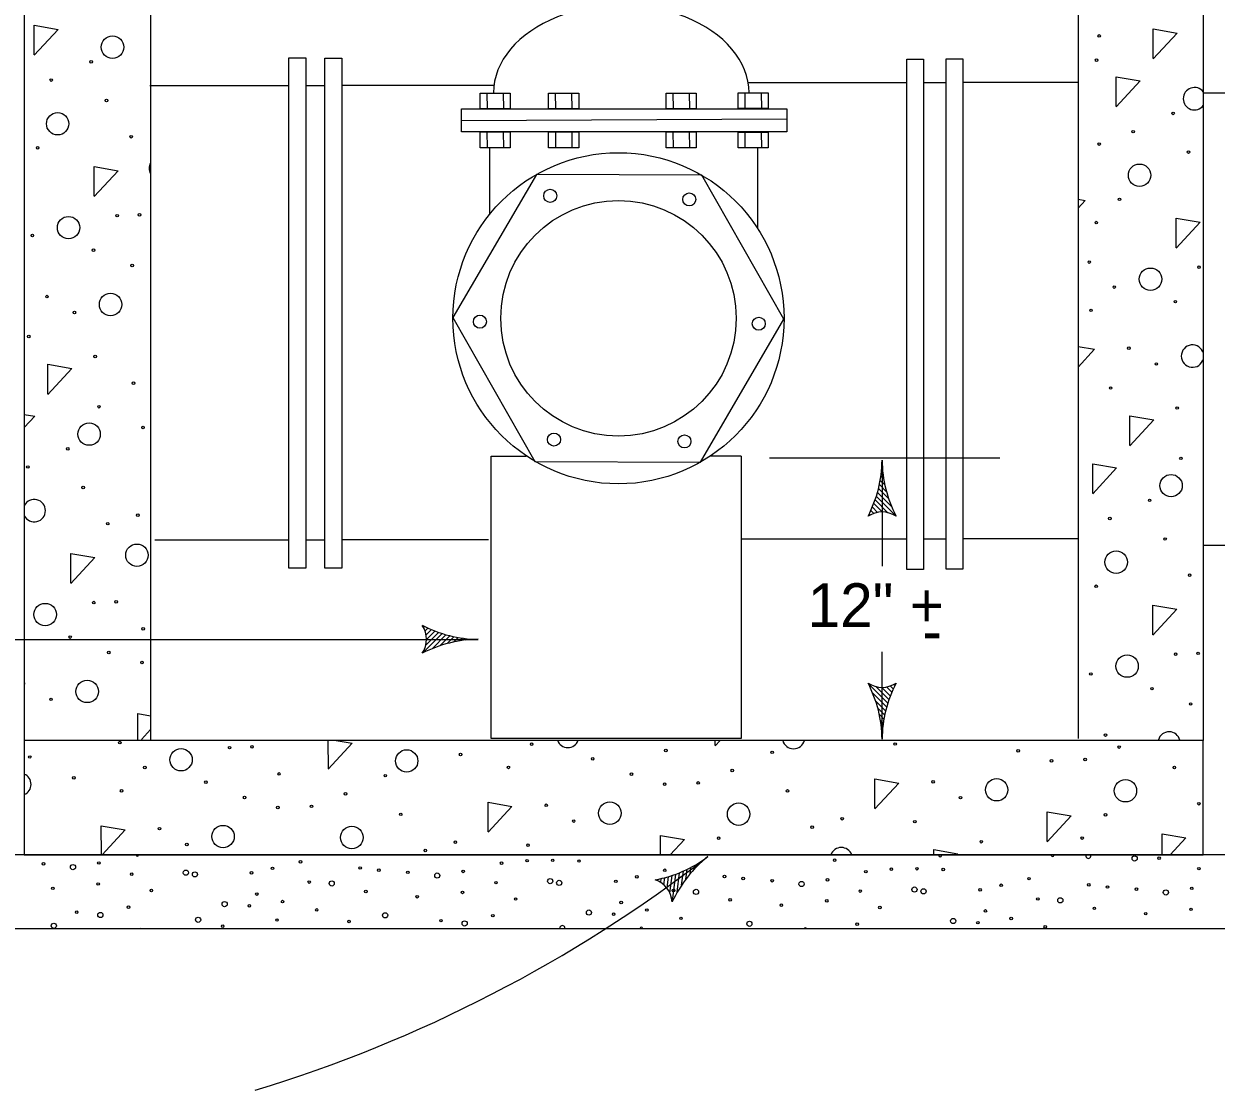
# Model space of a CAD drawing. Extents: x -1863 to -1632, y 1312 to 1612.
# Drawn here: x -1748.5 to -1692.7, y 1385 to 1434.8 of the extents above; entities that cross this region are included whole.
import ezdxf

# ---------------------------------------------------------------- set-up
doc = ezdxf.new("R2010")
doc.units = 0
doc.layers.add('1', color=7, linetype='Continuous')

msp = doc.modelspace()

# ---------------------------------------------------------------- linework, layer by layer
at = {"layer": '1'}
for p, q in [((-1693.338, 1469.576), (-1693.338, 1401.305)), ((-1748.466, 1469.497), (-1748.466, 1395.967)), ((-1742.559, 1469.535), (-1742.559, 1401.357)), ((-1699.194, 1469.527), (-1699.194, 1401.392)), ((-1742.589, 1431.922), (-1736.091, 1431.922)), ((-1735.309, 1431.922), (-1734.405, 1431.922)), ((-1726.507, 1431.922), (-1733.621, 1431.922)), ((-1714.622, 1432.069), (-1707.206, 1432.069)), ((-1706.422, 1432.069), (-1705.357, 1432.069)), ((-1699.194, 1432.069), (-1704.573, 1432.069)), ((-1726.812, 1430.827), (-1726.82, 1431.562)), ((-1726.815, 1431.562), (-1726.815, 1431.562)), ((-1726.047, 1430.827), (-1726.055, 1431.562)), ((-1723.615, 1430.83), (-1723.623, 1431.565)), ((-1723.617, 1431.565), (-1723.617, 1431.565)), ((-1722.849, 1430.83), (-1722.858, 1431.565)), ((-1718.113, 1430.83), (-1718.122, 1431.565)), ((-1718.116, 1431.565), (-1718.116, 1431.565)), ((-1717.348, 1430.83), (-1717.356, 1431.565)), ((-1714.753, 1430.841), (-1714.761, 1431.576)), ((-1714.755, 1431.576), (-1714.755, 1431.576)), ((-1713.987, 1430.841), (-1713.996, 1431.576)), ((-1693.338, 1431.584), (-1686.35, 1431.584)), ((-1728.021, 1430.291), (-1712.816, 1430.367)), ((-1726.812, 1429.016), (-1726.82, 1429.751)), ((-1726.815, 1429.76), (-1726.815, 1429.76)), ((-1726.815, 1429.751), (-1726.815, 1429.751)), ((-1726.047, 1429.016), (-1726.055, 1429.751)), ((-1723.612, 1429.013), (-1723.62, 1429.749)), ((-1723.615, 1429.749), (-1723.615, 1429.749)), ((-1722.847, 1429.013), (-1722.855, 1429.749)), ((-1718.113, 1429.016), (-1718.122, 1429.751)), ((-1718.116, 1429.751), (-1718.116, 1429.751)), ((-1717.348, 1429.016), (-1717.356, 1429.751)), ((-1714.753, 1429.011), (-1714.761, 1429.746)), ((-1714.755, 1429.746), (-1714.755, 1429.746)), ((-1713.987, 1429.011), (-1713.996, 1429.746)), ((-1726.695, 1425.917), (-1726.695, 1429.024)), ((-1714.173, 1425.222), (-1714.173, 1429.011)), ((-1726.641, 1414.601), (-1725.001, 1414.601)), ((-1726.641, 1401.398), (-1726.641, 1414.601)), ((-1714.946, 1414.601), (-1716.409, 1414.601)), ((-1714.946, 1414.601), (-1714.946, 1401.398)), ((-1713.617, 1414.516), (-1702.849, 1414.516)), ((-1708.361, 1414.402), (-1708.361, 1409.459)), ((-1708.325, 1413.806), (-1708.388, 1413.868)), ((-1708.35, 1414.062), (-1708.372, 1414.086)), ((-1708.162, 1412.95), (-1708.483, 1413.269)), ((-1708.236, 1413.253), (-1708.445, 1413.465)), ((-1708.287, 1413.539), (-1708.413, 1413.664)), ((-1707.724, 1411.818), (-1708.628, 1412.722)), ((-1707.92, 1412.245), (-1708.576, 1412.899)), ((-1708.061, 1412.618), (-1708.527, 1413.081)), ((-1708.568, 1411.967), (-1708.813, 1412.212)), ((-1708.355, 1411.989), (-1708.748, 1412.379)), ((-1708.091, 1411.954), (-1708.685, 1412.547)), ((-1708.911, 1411.848), (-1708.96, 1411.897)), ((-1708.748, 1411.916), (-1708.884, 1412.054)), ((-1742.36, 1410.687), (-1736.085, 1410.687)), ((-1735.301, 1410.687), (-1734.419, 1410.687)), ((-1726.766, 1410.687), (-1733.634, 1410.687)), ((-1714.894, 1410.731), (-1707.206, 1410.731)), ((-1706.422, 1410.731), (-1705.357, 1410.731)), ((-1699.194, 1410.731), (-1704.575, 1410.731)), ((-1693.338, 1410.434), (-1685.163, 1410.434)), ((-1729.8, 1406.583), (-1729.751, 1406.632)), ((-1751.979, 1406.033), (-1727.245, 1406.033)), ((-1729.83, 1405.396), (-1728.925, 1406.3)), ((-1729.732, 1406.42), (-1729.593, 1406.556)), ((-1729.693, 1405.763), (-1729.1, 1406.357)), ((-1729.68, 1406.24), (-1729.435, 1406.485)), ((-1729.658, 1406.028), (-1729.269, 1406.42)), ((-1729.402, 1405.592), (-1728.748, 1406.248)), ((-1729.029, 1405.733), (-1728.566, 1406.199)), ((-1728.697, 1405.834), (-1728.378, 1406.156)), ((-1728.394, 1405.908), (-1728.182, 1406.117)), ((-1728.108, 1405.959), (-1727.983, 1406.085)), ((-1727.842, 1405.998), (-1727.779, 1406.06)), ((-1727.586, 1406.022), (-1727.561, 1406.044)), ((-1708.361, 1401.37), (-1708.361, 1405.45)), ((-1708.998, 1403.955), (-1708.094, 1403.051)), ((-1708.63, 1403.819), (-1708.037, 1403.225)), ((-1708.366, 1403.783), (-1707.974, 1403.394)), ((-1708.154, 1403.805), (-1707.909, 1403.56)), ((-1707.974, 1403.857), (-1707.838, 1403.718)), ((-1707.811, 1403.925), (-1707.762, 1403.876)), ((-1708.802, 1403.527), (-1708.146, 1402.874)), ((-1708.66, 1403.154), (-1708.195, 1402.691)), ((-1708.56, 1402.822), (-1708.238, 1402.503)), ((-1708.486, 1402.52), (-1708.276, 1402.307)), ((-1708.434, 1402.234), (-1708.309, 1402.109)), ((-1708.396, 1401.967), (-1708.334, 1401.904)), ((-1708.372, 1401.711), (-1708.35, 1401.686)), ((-1714.946, 1401.398), (-1726.641, 1401.398)), ((-1717.144, 1395.289), (-1717.119, 1395.463)), ((-1716.953, 1395.482), (-1716.945, 1395.57)), ((-1716.768, 1395.657), (-1716.763, 1395.689)), ((-1718.557, 1394.551), (-1718.514, 1394.894)), ((-1718.41, 1394.396), (-1718.342, 1394.946)), ((-1718.277, 1394.164), (-1718.171, 1394.998)), ((-1718.16, 1393.791), (-1717.996, 1395.058)), ((-1717.942, 1394.208), (-1717.825, 1395.126)), ((-1717.732, 1394.548), (-1717.65, 1395.199)), ((-1717.531, 1394.829), (-1717.476, 1395.278)), ((-1717.337, 1395.071), (-1717.299, 1395.368)), ((-1718.86, 1394.747), (-1718.851, 1394.818)), ((-1718.707, 1394.663), (-1718.683, 1394.853))]:
    msp.add_line(p, q, dxfattribs=at)
for points in [[(-1748, 1433.349), (-1748.003, 1434.735), (-1746.884, 1434.545), (-1748.003, 1433.333)], [(-1695.678, 1433.177), (-1695.683, 1434.564), (-1694.564, 1434.373), (-1695.683, 1433.161)], [(-1697.413, 1430.939), (-1697.415, 1432.325), (-1696.296, 1432.134), (-1697.415, 1430.925)], [(-1745.193, 1426.742), (-1745.198, 1428.128), (-1744.079, 1427.938), (-1745.198, 1426.726)], [(-1699.194, 1426.603), (-1698.856, 1426.546), (-1699.194, 1426.181)], [(-1694.605, 1424.332), (-1694.61, 1425.718), (-1693.491, 1425.527), (-1694.61, 1424.315)], [(-1699.194, 1419.724), (-1698.418, 1419.59), (-1699.194, 1418.749)], [(-1747.36, 1417.501), (-1747.363, 1418.888), (-1746.244, 1418.697), (-1747.363, 1417.485)], [(-1748.466, 1416.54), (-1747.979, 1416.458), (-1748.466, 1415.93)], [(-1696.773, 1415.091), (-1696.775, 1416.477), (-1695.656, 1416.287), (-1696.775, 1415.075)], [(-1698.505, 1412.852), (-1698.51, 1414.239), (-1697.391, 1414.048), (-1698.51, 1412.836)], [(-1746.287, 1408.656), (-1746.29, 1410.042), (-1745.173, 1409.851), (-1746.29, 1408.639)], [(-1695.7, 1406.245), (-1695.702, 1407.632), (-1694.583, 1407.441), (-1695.702, 1406.229)], [(-1743.155, 1401.351), (-1743.161, 1402.563), (-1742.559, 1402.46)], [(-1742.559, 1401.812), (-1742.984, 1401.354)], [(-1734.244, 1399.982), (-1734.25, 1401.305)], [(-1733.882, 1401.305), (-1733.13, 1401.177), (-1734.25, 1399.965)], [(-1715.935, 1401.305), (-1716.161, 1401.06)], [(-1716.158, 1401.076), (-1716.158, 1401.305)], [(-1708.69, 1398.121), (-1708.693, 1399.508), (-1707.574, 1399.317), (-1708.693, 1398.105)], [(-1726.777, 1397.027), (-1726.779, 1398.416), (-1725.663, 1398.225), (-1726.779, 1397.013)], [(-1700.632, 1396.58), (-1700.634, 1397.966), (-1699.515, 1397.776), (-1700.634, 1396.564)], [(-1744.863, 1395.967), (-1744.868, 1397.321), (-1743.749, 1397.13), (-1744.822, 1395.967)], [(-1718.718, 1395.967), (-1718.721, 1396.871), (-1717.601, 1396.681), (-1718.261, 1395.967)], [(-1695.267, 1395.967), (-1695.269, 1396.948), (-1694.15, 1396.757), (-1694.88, 1395.967)], [(-1705.932, 1395.967), (-1705.932, 1396.204), (-1704.812, 1396.013), (-1704.856, 1395.967)]]:
    msp.add_lwpolyline(points, dxfattribs=at)
for points in [[(-1736.094, 1433.21), (-1735.306, 1433.21), (-1735.306, 1409.361), (-1736.094, 1409.361)], [(-1734.413, 1433.205), (-1733.626, 1433.205), (-1733.626, 1409.356), (-1734.413, 1409.356)], [(-1707.201, 1433.153), (-1706.414, 1433.153), (-1706.414, 1409.304), (-1707.201, 1409.304)], [(-1705.365, 1433.169), (-1704.578, 1433.169), (-1704.578, 1409.32), (-1705.365, 1409.32)], [(-1727.15, 1431.562), (-1725.742, 1431.562), (-1725.742, 1430.827), (-1727.15, 1430.827)], [(-1723.952, 1431.565), (-1722.544, 1431.565), (-1722.544, 1430.83), (-1723.952, 1430.83)], [(-1718.451, 1431.565), (-1717.043, 1431.565), (-1717.043, 1430.83), (-1718.451, 1430.83)], [(-1715.09, 1431.576), (-1713.682, 1431.576), (-1713.682, 1430.841), (-1715.09, 1430.841)], [(-1728.019, 1430.83), (-1712.816, 1430.83), (-1712.816, 1429.751), (-1728.019, 1429.751)], [(-1727.15, 1429.751), (-1725.742, 1429.751), (-1725.742, 1429.016), (-1727.15, 1429.016)], [(-1723.95, 1429.749), (-1722.542, 1429.749), (-1722.542, 1429.013), (-1723.95, 1429.013)], [(-1718.451, 1429.751), (-1717.043, 1429.751), (-1717.043, 1429.016), (-1718.451, 1429.016)], [(-1715.09, 1429.746), (-1713.682, 1429.746), (-1713.682, 1429.011), (-1715.09, 1429.011)], [(-1728.424, 1421.077), (-1724.587, 1414.353), (-1716.847, 1414.318), (-1712.944, 1421.001), (-1716.782, 1427.725), (-1724.522, 1427.761)], [(-1693.338, 1401.305), (-1748.466, 1401.305), (-1748.466, 1395.967), (-1693.338, 1395.967)], [(-1752.505, 1395.97), (-1689.817, 1395.97), (-1689.817, 1392.498), (-1752.505, 1392.498)]]:
    msp.add_lwpolyline(points, close=True, dxfattribs=at)
for centre, radius in [((-1744.341, 1433.714), 0.524), ((-1698.205, 1434.239), 0.0599), ((-1745.34, 1433.027), 0.0599), ((-1698.327, 1433.105), 0.0599), ((-1747.205, 1432.175), 0.0599), ((-1744.62, 1431.22), 0.0599), ((-1746.906, 1430.136), 0.524), ((-1694.752, 1430.617), 0.0599), ((-1743.47, 1429.527), 0.0599), ((-1696.616, 1429.765), 0.0599), ((-1747.842, 1429.011), 0.0599), ((-1698.207, 1429.184), 0.0599), ((-1694.032, 1428.81), 0.0599), ((-1720.683, 1421.04), 7.74), ((-1696.318, 1427.726), 0.524), ((-1723.875, 1426.765), 0.305), ((-1717.371, 1426.596), 0.305), ((-1697.254, 1426.601), 0.0599), ((-1720.683, 1421.04), 5.505), ((-1746.396, 1425.277), 0.524), ((-1744.125, 1425.838), 0.0599), ((-1743.078, 1425.876), 0.0599), ((-1698.342, 1425.513), 0.0599), ((-1748.088, 1424.909), 0.0599), ((-1745.233, 1424.226), 0.0599), ((-1743.424, 1423.508), 0.0599), ((-1698.669, 1423.668), 0.0599), ((-1695.808, 1422.867), 0.524), ((-1693.537, 1423.428), 0.0599), ((-1744.431, 1421.684), 0.524), ((-1697.5, 1422.499), 0.0599), ((-1747.405, 1422.054), 0.0599), ((-1694.645, 1421.816), 0.0599), ((-1746.122, 1421.314), 0.0599), ((-1727.162, 1420.882), 0.305), ((-1714.125, 1420.787), 0.305), ((-1698.587, 1421.413), 0.0599), ((-1748.258, 1420.191), 0.0599), ((-1696.817, 1419.644), 0.0599), ((-1745.15, 1419.255), 0.0599), ((-1695.534, 1418.904), 0.0599), ((-1743.363, 1418.011), 0.0599), ((-1697.67, 1417.781), 0.0599), ((-1744.973, 1416.906), 0.0599), ((-1694.562, 1416.845), 0.0599), ((-1745.435, 1415.627), 0.524), ((-1742.914, 1415.934), 0.0599), ((-1723.698, 1415.372), 0.305), ((-1717.6, 1415.285), 0.305), ((-1746.434, 1414.94), 0.0599), ((-1694.385, 1414.496), 0.0599), ((-1748.298, 1414.089), 0.0599), ((-1694.847, 1413.217), 0.524), ((-1745.714, 1413.133), 0.0599), ((-1695.846, 1412.53), 0.0599), ((-1743.159, 1411.834), 0.0599), ((-1697.71, 1411.679), 0.0599), ((-1744.564, 1411.441), 0.0599), ((-1743.199, 1409.964), 0.524), ((-1695.126, 1410.723), 0.0599), ((-1697.412, 1409.639), 0.524), ((-1693.976, 1409.031), 0.0599), ((-1698.348, 1408.515), 0.0599), ((-1747.49, 1407.191), 0.524), ((-1745.219, 1407.751), 0.0599), ((-1744.171, 1407.789), 0.0599), ((-1742.908, 1406.526), 0.0599), ((-1746.326, 1406.139), 0.0599), ((-1744.518, 1405.421), 0.0599), ((-1742.964, 1404.953), 0.0599), ((-1696.902, 1404.781), 0.524), ((-1694.631, 1405.341), 0.0599), ((-1693.583, 1405.38), 0.0599), ((-1698.594, 1404.413), 0.0599), ((-1745.525, 1403.597), 0.524), ((-1695.738, 1403.729), 0.0599), ((-1747.216, 1403.227), 0.0599), ((-1693.93, 1403.011), 0.0599), ((-1697.911, 1401.557), 0.0599), ((-1743.999, 1401.207), 0.0599), ((-1738.867, 1400.967), 0.0599), ((-1737.819, 1401.005), 0.0599), ((-1724.743, 1401.132), 0.0599), ((-1707.743, 1401.14), 0.0599), ((-1697.276, 1400.996), 0.0599), ((-1748.211, 1400.532), 0.0599), ((-1741.137, 1400.406), 0.524), ((-1730.586, 1400.347), 0.524), ((-1728.065, 1400.653), 0.0599), ((-1721.888, 1400.449), 0.0599), ((-1718.469, 1400.836), 0.0599), ((-1713.499, 1400.753), 0.0599), ((-1701.993, 1400.824), 0.0599), ((-1698.867, 1400.414), 0.0599), ((-1742.83, 1400.039), 0.0599), ((-1725.83, 1400.046), 0.0599), ((-1715.363, 1399.902), 0.0599), ((-1700.438, 1400.356), 0.0599), ((-1694.692, 1400.04), 0.0599), ((-1746.152, 1399.559), 0.0599), ((-1739.974, 1399.355), 0.0599), ((-1736.556, 1399.742), 0.0599), ((-1731.586, 1399.659), 0.0599), ((-1720.079, 1399.73), 0.0599), ((-1718.525, 1399.262), 0.0599), ((-1716.954, 1399.32), 0.0599), ((-1705.973, 1399.37), 0.0599), ((-1703, 1399.001), 0.524), ((-1696.978, 1398.956), 0.524), ((-1743.916, 1398.952), 0.0599), ((-1733.45, 1398.808), 0.0599), ((-1712.779, 1398.947), 0.0599), ((-1738.166, 1398.637), 0.0599), ((-1736.612, 1398.169), 0.0599), ((-1735.04, 1398.226), 0.0599), ((-1724.06, 1398.276), 0.0599), ((-1721.086, 1397.907), 0.524), ((-1715.065, 1397.862), 0.524), ((-1704.691, 1398.631), 0.0599), ((-1693.542, 1398.348), 0.0599), ((-1730.865, 1397.853), 0.0599), ((-1710.223, 1397.647), 0.0599), ((-1697.914, 1397.832), 0.0599), ((-1742.146, 1397.183), 0.0599), ((-1739.173, 1396.813), 0.524), ((-1733.151, 1396.769), 0.524), ((-1722.777, 1397.537), 0.0599), ((-1711.629, 1397.254), 0.0599), ((-1706.826, 1397.508), 0.0599), ((-1728.31, 1396.553), 0.0599), ((-1716.001, 1396.738), 0.0599), ((-1703.718, 1396.572), 0.0599), ((-1699.002, 1396.744), 0.0599), ((-1740.864, 1396.443), 0.0599), ((-1729.716, 1396.16), 0.0599), ((-1724.913, 1396.414), 0.0599), ((-1747.566, 1395.538), 0.0599), ((-1746.189, 1395.386), 0.121), ((-1744.978, 1395.58), 0.0599), ((-1735.553, 1395.634), 0.0599), ((-1726.148, 1395.569), 0.0599), ((-1724.958, 1395.688), 0.0599), ((-1723.76, 1395.703), 0.0599), ((-1722.531, 1395.669), 0.0599), ((-1710.576, 1395.707), 0.0599), ((-1696.549, 1395.792), 0.121), ((-1695.407, 1395.802), 0.0599), ((-1743.443, 1395.054), 0.0599), ((-1740.911, 1395.126), 0.121), ((-1740.487, 1395.045), 0.121), ((-1737.843, 1395.116), 0.0599), ((-1736.857, 1395.328), 0.0599), ((-1732.761, 1395.345), 0.0599), ((-1731.886, 1395.245), 0.0599), ((-1730.533, 1395.143), 0.0599), ((-1729.156, 1394.991), 0.121), ((-1727.944, 1395.185), 0.0599), ((-1719.824, 1394.933), 0.0599), ((-1718.52, 1395.239), 0.0599), ((-1715.727, 1394.95), 0.0599), ((-1714.853, 1394.85), 0.0599), ((-1709.114, 1395.174), 0.0599), ((-1707.924, 1395.293), 0.0599), ((-1706.726, 1395.309), 0.0599), ((-1705.498, 1395.274), 0.0599), ((-1701.486, 1394.844), 0.0599), ((-1693.543, 1395.312), 0.0599), ((-1747.133, 1394.396), 0.0599), ((-1745.012, 1394.598), 0.0599), ((-1742.524, 1394.29), 0.0599), ((-1735.141, 1394.687), 0.0599), ((-1734.091, 1394.623), 0.121), ((-1732.499, 1394.247), 0.0599), ((-1726.41, 1394.66), 0.0599), ((-1723.877, 1394.731), 0.121), ((-1723.454, 1394.65), 0.121), ((-1720.809, 1394.721), 0.0599), ((-1718.108, 1394.292), 0.0599), ((-1717.058, 1394.228), 0.121), ((-1713.499, 1394.748), 0.0599), ((-1712.122, 1394.596), 0.121), ((-1710.911, 1394.791), 0.0599), ((-1709.376, 1394.265), 0.0599), ((-1706.844, 1394.336), 0.121), ((-1706.42, 1394.255), 0.121), ((-1703.776, 1394.326), 0.0599), ((-1702.79, 1394.538), 0.0599), ((-1698.694, 1394.556), 0.0599), ((-1697.82, 1394.455), 0.0599), ((-1696.466, 1394.353), 0.0599), ((-1695.089, 1394.201), 0.121), ((-1693.878, 1394.396), 0.0599), ((-1739.098, 1393.656), 0.121), ((-1737.592, 1394.126), 0.0599), ((-1736.389, 1393.774), 0.0599), ((-1730.099, 1394.001), 0.0599), ((-1727.979, 1394.203), 0.0599), ((-1725.491, 1393.895), 0.0599), ((-1720.559, 1393.731), 0.0599), ((-1715.466, 1393.853), 0.0599), ((-1710.946, 1393.808), 0.0599), ((-1701.074, 1393.897), 0.0599), ((-1700.025, 1393.833), 0.121), ((-1746.016, 1393.279), 0.0599), ((-1744.91, 1393.148), 0.121), ((-1743.593, 1393.51), 0.0599), ((-1737.943, 1393.579), 0.0599), ((-1734.794, 1393.385), 0.0599), ((-1731.596, 1393.132), 0.121), ((-1722.065, 1393.261), 0.121), ((-1720.91, 1393.184), 0.0599), ((-1719.356, 1393.379), 0.0599), ((-1713.066, 1393.606), 0.0599), ((-1708.458, 1393.5), 0.0599), ((-1703.526, 1393.337), 0.0599), ((-1698.432, 1393.458), 0.0599), ((-1696.033, 1393.211), 0.0599), ((-1693.912, 1393.414), 0.0599), ((-1747.086, 1392.643), 0.121), ((-1740.339, 1392.924), 0.121), ((-1739.189, 1392.626), 0.0599), ((-1736.651, 1392.911), 0.0599), ((-1733.283, 1392.84), 0.0599), ((-1728.982, 1392.884), 0.0599), ((-1727.877, 1392.753), 0.121), ((-1726.56, 1393.115), 0.0599), ((-1717.761, 1392.99), 0.0599), ((-1714.562, 1392.738), 0.121), ((-1709.526, 1392.72), 0.0599), ((-1705.032, 1392.867), 0.121), ((-1703.876, 1392.79), 0.0599), ((-1702.322, 1392.984), 0.0599), ((-1700.728, 1392.595), 0.0599)]:
    msp.add_circle(centre, radius, dxfattribs=at)
for centre, radius, start, end in [((-1693.291, 1432.583), 0.0599, 140.5754, 219.4246), ((-1693.753, 1431.304), 0.524, 37.4578, 322.5422), ((-1742.105, 1428.05), 0.524, 149.7125, 210.2875), ((-1693.843, 1419.274), 0.524, 14.8603, 345.1397), ((-1714.144, 1414.46), 5.784, 332.4931, 359.4344), ((-1702.575, 1414.46), 5.784, 180.5656, 207.5069), ((-1748, 1412.049), 0.524, 207.4844, 152.5156), ((-1708.359, 1410.807), 1.179, 56.3381, 123.6619), ((-1727.187, 1411.818), 5.784, 242.4931, 269.4344), ((-1730.84, 1406.034), 1.179, 326.3381, 33.6619), ((-1727.187, 1400.25), 5.784, 90.5656, 117.5069), ((-1748.499, 1403.967), 0.0599, 304.5397, 55.4603), ((-1714.144, 1401.314), 5.784, 0.5656, 27.5069), ((-1708.359, 1404.967), 1.179, 236.3381, 303.6618), ((-1702.575, 1401.314), 5.784, 152.4931, 179.4344), ((-1694.937, 1401.187), 0.524, 14.9372, 163.3574), ((-1723.051, 1401.5), 0.524, 201.7673, 338.2327), ((-1712.499, 1401.441), 0.524, 194.8859, 345.1141), ((-1748.673, 1399.253), 0.524, 293.418, 66.582), ((-1743.181, 1395.963), 0.0599, 172.8865, 7.1135), ((-1710.264, 1395.777), 0.524, 21.3951, 158.6049), ((-1705.64, 1395.929), 0.0599, 135.3819, 44.6181), ((-1700.385, 1395.934), 0.0599, 142.7025, 37.2975), ((-1698.715, 1395.917), 0.121, 153.7935, 26.2065), ((-1756.833, 1448.095), 65.98, 286.88512, 307.67983), ((-1719.993, 1400.488), 5.784, 280.1729, 307.1142), ((-1712.922, 1391.332), 5.784, 128.2454, 155.1867), ((-1719.348, 1393.677), 1.179, 4.018, 71.3417), ((-1723.305, 1392.53), 0.121, 345.0514, 194.9486), ((-1743.013, 1392.453), 0.0599, 49.7052, 130.2948), ((-1719.617, 1392.516), 0.0599, 342.6666, 197.3334), ((-1716.249, 1392.445), 0.0599, 63.0361, 116.9639), ((-1711.949, 1392.489), 0.0599, 8.7454, 171.2546)]:
    msp.add_arc(centre, radius, start, end, dxfattribs=at)
msp.add_ellipse((-1720.552, 1431.582), major_axis=(5.975, 0), ratio=0.684617, start_param=0, end_param=3.141593, dxfattribs=at)

# ---------------------------------------------------------------- texts
for s, height, p in [('12" +', 2.0426, (-1711.835, 1406.61)), ('-', 2.043, (-1706.469, 1405.412))]:
    msp.add_text(s, height=height, dxfattribs=at).set_placement(p)

doc.saveas('drawing.dxf')
